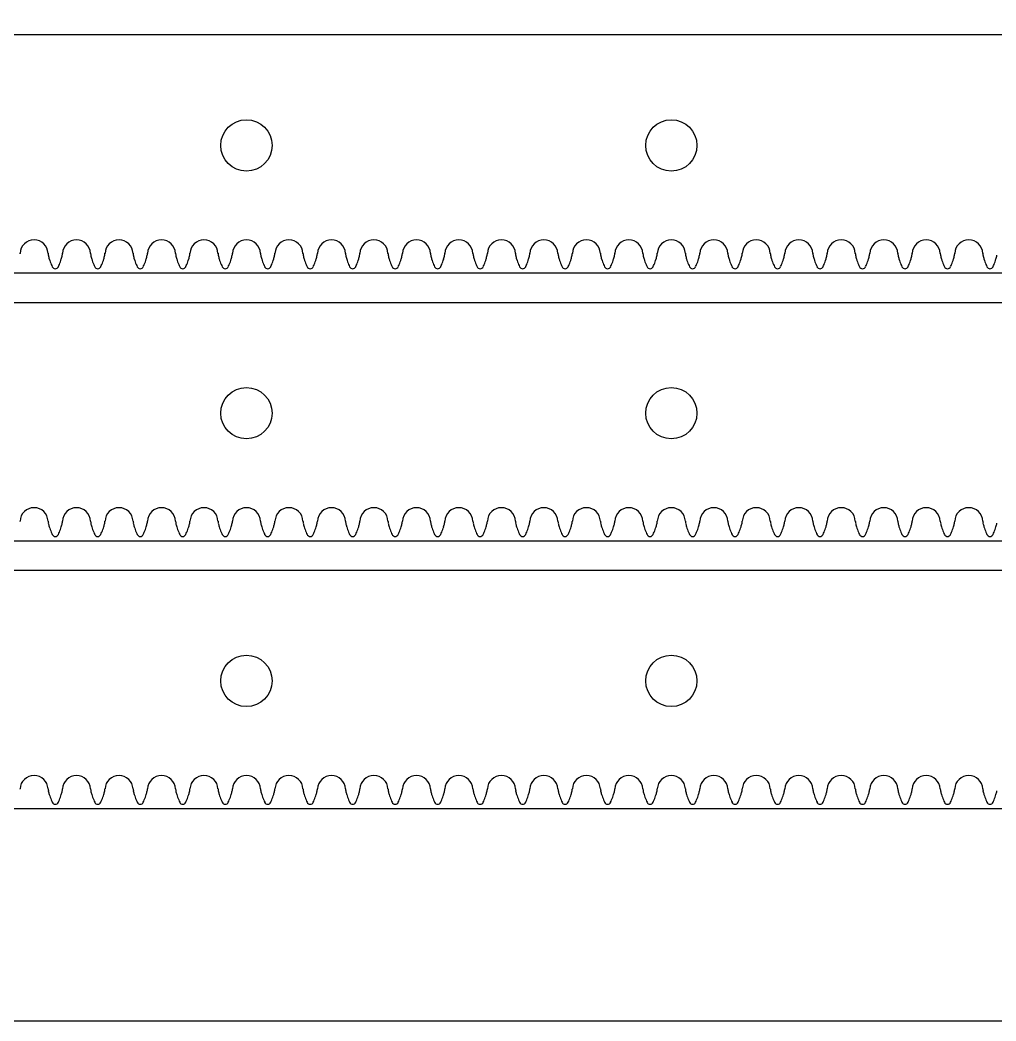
# Model space of a CAD drawing. Extents: x 0 to 800, y 0 to 400.
# Drawn here: x 568.3 to 683.2, y 0 to 117.7 of the extents above; entities that cross this region are included whole.
import ezdxf

# ---------------------------------------------------------------- set-up
doc = ezdxf.new("R2010")
doc.units = 0
doc.header["$MEASUREMENT"] = 0
for name, color, linetype in [('CUTOUT_5MM', 18, 'CONTINUOUS'), ('INSIDE_HOLES_5MM', 18, 'CONTINUOUS'), ('RACK_4MM', 18, 'CONTINUOUS')]:
    doc.layers.add(name, color=color, linetype=linetype)

msp = doc.modelspace()

# ---------------------------------------------------------------- linework, layer by layer
at = {"layer": 'CUTOUT_5MM'}
for p, q in [((744, 116), (46, 116)), ((46, 88), (744, 88)), ((744, 84.5), (46, 84.5)), ((46, 56.5), (744, 56.5)), ((744, 53), (46, 53)), ((46, 25), (744, 25))]:
    msp.add_line(p, q, dxfattribs=at)
at = {"layer": 'INSIDE_HOLES_5MM'}
for centre in [(595, 103), (645, 103), (595, 71.5), (645, 71.5), (595, 40), (645, 40)]:
    msp.add_circle(centre, 3.02, dxfattribs=at)
at = {"layer": 'RACK_4MM'}
for p, q in [((568.35, 90.26), (568.35, 90.31)), ((571.65, 90.31), (571.65, 90.26)), ((573.35, 90.26), (573.35, 90.31)), ((576.65, 90.31), (576.65, 90.26)), ((578.35, 90.26), (578.35, 90.31)), ((581.65, 90.31), (581.65, 90.26)), ((583.35, 90.26), (583.35, 90.31)), ((586.65, 90.31), (586.65, 90.26)), ((588.35, 90.26), (588.35, 90.31)), ((591.65, 90.31), (591.65, 90.26)), ((593.35, 90.26), (593.35, 90.31)), ((596.65, 90.31), (596.65, 90.26)), ((598.35, 90.26), (598.35, 90.31)), ((601.65, 90.31), (601.65, 90.26)), ((603.35, 90.26), (603.35, 90.31)), ((606.65, 90.31), (606.65, 90.26)), ((608.35, 90.26), (608.35, 90.31)), ((611.65, 90.31), (611.65, 90.26)), ((613.35, 90.26), (613.35, 90.31)), ((616.65, 90.31), (616.65, 90.26)), ((618.35, 90.26), (618.35, 90.31)), ((621.65, 90.31), (621.65, 90.26)), ((623.35, 90.26), (623.35, 90.31)), ((626.65, 90.31), (626.65, 90.26)), ((628.35, 90.26), (628.35, 90.31)), ((631.65, 90.31), (631.65, 90.26)), ((633.35, 90.26), (633.35, 90.31)), ((636.65, 90.31), (636.65, 90.26)), ((638.35, 90.26), (638.35, 90.31)), ((641.65, 90.31), (641.65, 90.26)), ((643.35, 90.26), (643.35, 90.31)), ((646.65, 90.31), (646.65, 90.26)), ((648.35, 90.26), (648.35, 90.31)), ((651.65, 90.31), (651.65, 90.26)), ((653.35, 90.26), (653.35, 90.31)), ((656.65, 90.31), (656.65, 90.26)), ((658.35, 90.26), (658.35, 90.31)), ((661.65, 90.31), (661.65, 90.26)), ((663.35, 90.26), (663.35, 90.31)), ((666.65, 90.31), (666.65, 90.26)), ((668.35, 90.26), (668.35, 90.31)), ((671.65, 90.31), (671.65, 90.26)), ((673.35, 90.26), (673.35, 90.31)), ((676.65, 90.31), (676.65, 90.26)), ((678.35, 90.26), (678.35, 90.31)), ((681.65, 90.31), (681.65, 90.26)), ((568.35, 58.76), (568.35, 58.81)), ((571.65, 58.81), (571.65, 58.76)), ((573.35, 58.76), (573.35, 58.81)), ((576.65, 58.81), (576.65, 58.76)), ((578.35, 58.76), (578.35, 58.81)), ((581.65, 58.81), (581.65, 58.76)), ((583.35, 58.76), (583.35, 58.81)), ((586.65, 58.81), (586.65, 58.76)), ((588.35, 58.76), (588.35, 58.81)), ((591.65, 58.81), (591.65, 58.76)), ((593.35, 58.76), (593.35, 58.81)), ((596.65, 58.81), (596.65, 58.76)), ((598.35, 58.76), (598.35, 58.81)), ((601.65, 58.81), (601.65, 58.76)), ((603.35, 58.76), (603.35, 58.81)), ((606.65, 58.81), (606.65, 58.76)), ((608.35, 58.76), (608.35, 58.81)), ((611.65, 58.81), (611.65, 58.76)), ((613.35, 58.76), (613.35, 58.81)), ((616.65, 58.81), (616.65, 58.76)), ((618.35, 58.76), (618.35, 58.81)), ((621.65, 58.81), (621.65, 58.76)), ((623.35, 58.76), (623.35, 58.81)), ((626.65, 58.81), (626.65, 58.76)), ((628.35, 58.76), (628.35, 58.81)), ((631.65, 58.81), (631.65, 58.76)), ((633.35, 58.76), (633.35, 58.81)), ((636.65, 58.81), (636.65, 58.76)), ((638.35, 58.76), (638.35, 58.81)), ((641.65, 58.81), (641.65, 58.76)), ((643.35, 58.76), (643.35, 58.81)), ((646.65, 58.81), (646.65, 58.76)), ((648.35, 58.76), (648.35, 58.81)), ((651.65, 58.81), (651.65, 58.76)), ((653.35, 58.76), (653.35, 58.81)), ((656.65, 58.81), (656.65, 58.76)), ((658.35, 58.76), (658.35, 58.81)), ((661.65, 58.81), (661.65, 58.76)), ((663.35, 58.76), (663.35, 58.81)), ((666.65, 58.81), (666.65, 58.76)), ((668.35, 58.76), (668.35, 58.81)), ((671.65, 58.81), (671.65, 58.76)), ((673.35, 58.76), (673.35, 58.81)), ((676.65, 58.81), (676.65, 58.76)), ((678.35, 58.76), (678.35, 58.81)), ((681.65, 58.81), (681.65, 58.76)), ((568.35, 27.26), (568.35, 27.31)), ((571.65, 27.31), (571.65, 27.26)), ((573.35, 27.26), (573.35, 27.31)), ((576.65, 27.31), (576.65, 27.26)), ((578.35, 27.26), (578.35, 27.31)), ((581.65, 27.31), (581.65, 27.26)), ((583.35, 27.26), (583.35, 27.31)), ((586.65, 27.31), (586.65, 27.26)), ((588.35, 27.26), (588.35, 27.31)), ((591.65, 27.31), (591.65, 27.26)), ((593.35, 27.26), (593.35, 27.31)), ((596.65, 27.31), (596.65, 27.26)), ((598.35, 27.26), (598.35, 27.31)), ((601.65, 27.31), (601.65, 27.26)), ((603.35, 27.26), (603.35, 27.31)), ((606.65, 27.31), (606.65, 27.26)), ((608.35, 27.26), (608.35, 27.31)), ((611.65, 27.31), (611.65, 27.26)), ((613.35, 27.26), (613.35, 27.31)), ((616.65, 27.31), (616.65, 27.26)), ((618.35, 27.26), (618.35, 27.31)), ((621.65, 27.31), (621.65, 27.26)), ((623.35, 27.26), (623.35, 27.31)), ((626.65, 27.31), (626.65, 27.26)), ((628.35, 27.26), (628.35, 27.31)), ((631.65, 27.31), (631.65, 27.26)), ((633.35, 27.26), (633.35, 27.31)), ((636.65, 27.31), (636.65, 27.26)), ((638.35, 27.26), (638.35, 27.31)), ((641.65, 27.31), (641.65, 27.26)), ((643.35, 27.26), (643.35, 27.31)), ((646.65, 27.31), (646.65, 27.26)), ((648.35, 27.26), (648.35, 27.31)), ((651.65, 27.31), (651.65, 27.26)), ((653.35, 27.26), (653.35, 27.31)), ((656.65, 27.31), (656.65, 27.26)), ((658.35, 27.26), (658.35, 27.31)), ((661.65, 27.31), (661.65, 27.26)), ((663.35, 27.26), (663.35, 27.31)), ((666.65, 27.31), (666.65, 27.26)), ((668.35, 27.26), (668.35, 27.31)), ((671.65, 27.31), (671.65, 27.26)), ((673.35, 27.26), (673.35, 27.31)), ((676.65, 27.31), (676.65, 27.26)), ((678.35, 27.26), (678.35, 27.31)), ((681.65, 27.31), (681.65, 27.26))]:
    msp.add_line(p, q, dxfattribs=at)
msp.add_lwpolyline([(0, 0), (800, 0), (800, 400), (0, 400)], close=True, dxfattribs=at)
for points in [[(745, 91.88), (745, 116), (45, 116), (45, 91.88)], [(745, 60.38), (745, 84.5), (45, 84.5), (45, 60.38)], [(745, 28.88), (745, 53), (45, 53), (45, 28.88)]]:
    msp.add_lwpolyline(points, dxfattribs=at)
for centre, radius, start, end in [((570, 90.23), 1.65, 2.4997, 177.5003), ((575, 90.23), 1.65, 2.4997, 177.5003), ((580, 90.23), 1.65, 2.4997, 177.5003), ((585, 90.23), 1.65, 2.4997, 177.5003), ((590, 90.23), 1.65, 2.4997, 177.5003), ((595, 90.23), 1.65, 2.4997, 177.5003), ((600, 90.23), 1.65, 2.4997, 177.5003), ((605, 90.23), 1.65, 2.4997, 177.5003), ((610, 90.23), 1.65, 2.4997, 177.5003), ((615, 90.23), 1.65, 2.4997, 177.5003), ((620, 90.23), 1.65, 2.4997, 177.5003), ((625, 90.23), 1.65, 2.4997, 177.5003), ((630, 90.23), 1.65, 2.4997, 177.5003), ((635, 90.23), 1.65, 2.4997, 177.5003), ((640, 90.23), 1.65, 2.4997, 177.5003), ((645, 90.23), 1.65, 2.4997, 177.5003), ((650, 90.23), 1.65, 2.4997, 177.5003), ((655, 90.23), 1.65, 2.4997, 177.5003), ((660, 90.23), 1.65, 2.4997, 177.5003), ((665, 90.23), 1.65, 2.4997, 177.5003), ((670, 90.23), 1.65, 2.4997, 177.5003), ((675, 90.23), 1.65, 2.4997, 177.5003), ((680, 90.23), 1.65, 2.4997, 177.5003), ((573.88, 90.53), 2.24, 186.8377, 191.5538), ((576.08, 90.96), 4.49, 191.3933, 197.171), ((578.69, 91.77), 7.22, 197.1596, 202.5425), ((566.78, 91.6), 6.72, 337.259, 343.0389), ((567.5, 91.32), 5.95, 343.5387, 347.897), ((571.54, 90.46), 1.82, 347.897, 353.7115), ((578.88, 90.53), 2.24, 186.8377, 191.5538), ((581.08, 90.96), 4.49, 191.3933, 197.171), ((583.69, 91.77), 7.22, 197.1596, 202.5425), ((571.78, 91.6), 6.72, 337.259, 343.0389), ((572.5, 91.32), 5.95, 343.5387, 347.897), ((576.54, 90.46), 1.82, 347.897, 353.7115), ((583.88, 90.53), 2.24, 186.8377, 191.5538), ((586.08, 90.96), 4.49, 191.3933, 197.171), ((588.69, 91.77), 7.22, 197.1596, 202.5425), ((576.78, 91.6), 6.72, 337.259, 343.0389), ((577.5, 91.32), 5.95, 343.5387, 347.897), ((581.54, 90.46), 1.82, 347.897, 353.7115), ((588.88, 90.53), 2.24, 186.8377, 191.5538), ((591.08, 90.96), 4.49, 191.3933, 197.171), ((593.69, 91.77), 7.22, 197.1596, 202.5425), ((581.78, 91.6), 6.72, 337.259, 343.0389), ((582.5, 91.32), 5.95, 343.5387, 347.897), ((586.54, 90.46), 1.82, 347.897, 353.7115), ((593.88, 90.53), 2.24, 186.8377, 191.5538), ((596.08, 90.96), 4.49, 191.3933, 197.171), ((598.69, 91.77), 7.22, 197.1596, 202.5425), ((586.78, 91.6), 6.72, 337.259, 343.0389), ((587.5, 91.32), 5.95, 343.5387, 347.897), ((591.54, 90.46), 1.82, 347.897, 353.7115), ((598.88, 90.53), 2.24, 186.8377, 191.5538), ((601.08, 90.96), 4.49, 191.3933, 197.171), ((603.69, 91.77), 7.22, 197.1596, 202.5425), ((591.78, 91.6), 6.72, 337.259, 343.0389), ((592.5, 91.32), 5.95, 343.5387, 347.897), ((596.54, 90.46), 1.82, 347.897, 353.7115), ((603.88, 90.53), 2.24, 186.8377, 191.5538), ((606.08, 90.96), 4.49, 191.3933, 197.171), ((608.69, 91.77), 7.22, 197.1596, 202.5425), ((596.78, 91.6), 6.72, 337.259, 343.0389), ((597.5, 91.32), 5.95, 343.5387, 347.897), ((601.54, 90.46), 1.82, 347.897, 353.7115), ((608.88, 90.53), 2.24, 186.8377, 191.5538), ((611.08, 90.96), 4.49, 191.3933, 197.171), ((613.69, 91.77), 7.22, 197.1596, 202.5425), ((601.78, 91.6), 6.72, 337.259, 343.0389), ((602.5, 91.32), 5.95, 343.5387, 347.897), ((606.54, 90.46), 1.82, 347.897, 353.7115), ((613.88, 90.53), 2.24, 186.8377, 191.5538), ((616.08, 90.96), 4.49, 191.3933, 197.171), ((618.69, 91.77), 7.22, 197.1596, 202.5425), ((606.78, 91.6), 6.72, 337.259, 343.0389), ((607.5, 91.32), 5.95, 343.5387, 347.897), ((611.54, 90.46), 1.82, 347.897, 353.7115), ((618.88, 90.53), 2.24, 186.8377, 191.5538), ((621.08, 90.96), 4.49, 191.3933, 197.171), ((623.69, 91.77), 7.22, 197.1596, 202.5425), ((611.78, 91.6), 6.72, 337.259, 343.0389), ((612.5, 91.32), 5.95, 343.5387, 347.897), ((616.54, 90.46), 1.82, 347.897, 353.7115), ((623.88, 90.53), 2.24, 186.8377, 191.5538), ((626.08, 90.96), 4.49, 191.3933, 197.171), ((628.69, 91.77), 7.22, 197.1596, 202.5425), ((616.78, 91.6), 6.72, 337.259, 343.0389), ((617.5, 91.32), 5.95, 343.5387, 347.897), ((621.54, 90.46), 1.82, 347.897, 353.7115), ((628.88, 90.53), 2.24, 186.8377, 191.5538), ((631.08, 90.96), 4.49, 191.3933, 197.171), ((633.69, 91.77), 7.22, 197.1596, 202.5425), ((621.78, 91.6), 6.72, 337.259, 343.0389), ((622.5, 91.32), 5.95, 343.5387, 347.897), ((626.54, 90.46), 1.82, 347.897, 353.7115), ((633.88, 90.53), 2.24, 186.8377, 191.5538), ((636.08, 90.96), 4.49, 191.3933, 197.171), ((638.69, 91.77), 7.22, 197.1596, 202.5425), ((626.78, 91.6), 6.72, 337.259, 343.0389), ((627.5, 91.32), 5.95, 343.5387, 347.897), ((631.54, 90.46), 1.82, 347.897, 353.7115), ((638.88, 90.53), 2.24, 186.8377, 191.5538), ((641.08, 90.96), 4.49, 191.3933, 197.171), ((643.69, 91.77), 7.22, 197.1596, 202.5425), ((631.78, 91.6), 6.72, 337.259, 343.0389), ((632.5, 91.32), 5.95, 343.5387, 347.897), ((636.54, 90.46), 1.82, 347.897, 353.7115), ((643.88, 90.53), 2.24, 186.8377, 191.5538), ((646.08, 90.96), 4.49, 191.3933, 197.171), ((648.69, 91.77), 7.22, 197.1596, 202.5425), ((636.78, 91.6), 6.72, 337.259, 343.0389), ((637.5, 91.32), 5.95, 343.5387, 347.897), ((641.54, 90.46), 1.82, 347.897, 353.7115), ((648.88, 90.53), 2.24, 186.8377, 191.5538), ((651.08, 90.96), 4.49, 191.3933, 197.171), ((653.69, 91.77), 7.22, 197.1596, 202.5425), ((641.78, 91.6), 6.72, 337.259, 343.0389), ((642.5, 91.32), 5.95, 343.5387, 347.897), ((646.54, 90.46), 1.82, 347.897, 353.7115), ((653.88, 90.53), 2.24, 186.8377, 191.5538), ((656.08, 90.96), 4.49, 191.3933, 197.171), ((658.69, 91.77), 7.22, 197.1596, 202.5425), ((646.78, 91.6), 6.72, 337.259, 343.0389), ((647.5, 91.32), 5.95, 343.5387, 347.897), ((651.54, 90.46), 1.82, 347.897, 353.7115), ((658.88, 90.53), 2.24, 186.8377, 191.5538), ((661.08, 90.96), 4.49, 191.3933, 197.171), ((663.69, 91.77), 7.22, 197.1596, 202.5425), ((651.78, 91.6), 6.72, 337.259, 343.0389), ((652.5, 91.32), 5.95, 343.5387, 347.897), ((656.54, 90.46), 1.82, 347.897, 353.7115), ((663.88, 90.53), 2.24, 186.8377, 191.5538), ((666.08, 90.96), 4.49, 191.3933, 197.171), ((668.69, 91.77), 7.22, 197.1596, 202.5425), ((656.78, 91.6), 6.72, 337.259, 343.0389), ((657.5, 91.32), 5.95, 343.5387, 347.897), ((661.54, 90.46), 1.82, 347.897, 353.7115), ((668.88, 90.53), 2.24, 186.8377, 191.5538), ((671.08, 90.96), 4.49, 191.3933, 197.171), ((673.69, 91.77), 7.22, 197.1596, 202.5425), ((661.78, 91.6), 6.72, 337.259, 343.0389), ((662.5, 91.32), 5.95, 343.5387, 347.897), ((666.54, 90.46), 1.82, 347.897, 353.7115), ((673.88, 90.53), 2.24, 186.8377, 191.5538), ((676.08, 90.96), 4.49, 191.3933, 197.171), ((678.69, 91.77), 7.22, 197.1596, 202.5425), ((666.78, 91.6), 6.72, 337.259, 343.0389), ((667.5, 91.32), 5.95, 343.5387, 347.897), ((671.54, 90.46), 1.82, 347.897, 353.7115), ((678.88, 90.53), 2.24, 186.8377, 191.5538), ((681.08, 90.96), 4.49, 191.3933, 197.171), ((683.69, 91.77), 7.22, 197.1596, 202.5425), ((671.78, 91.6), 6.72, 337.259, 343.0389), ((672.5, 91.32), 5.95, 343.5387, 347.897), ((676.54, 90.46), 1.82, 347.897, 353.7115), ((683.88, 90.53), 2.24, 186.8377, 191.5538), ((686.08, 90.96), 4.49, 191.3933, 197.171), ((688.69, 91.77), 7.22, 197.1596, 202.5425), ((676.78, 91.6), 6.72, 337.259, 343.0389), ((677.5, 91.32), 5.95, 343.5387, 347.897), ((580.08, 92.34), 8.72, 202.5425, 204.4697), ((572.5, 88.89), 0.396, 204.3206, 335.6794), ((562.85, 93.25), 10.98, 335.7289, 337.259), ((585.08, 92.34), 8.72, 202.5425, 204.4697), ((577.5, 88.89), 0.396, 204.3206, 335.6794), ((567.85, 93.25), 10.98, 335.7289, 337.259), ((590.08, 92.34), 8.72, 202.5425, 204.4697), ((582.5, 88.89), 0.396, 204.3206, 335.6794), ((572.85, 93.25), 10.98, 335.7289, 337.259), ((595.08, 92.34), 8.72, 202.5425, 204.4697), ((587.5, 88.89), 0.396, 204.3206, 335.6794), ((577.85, 93.25), 10.98, 335.7289, 337.259), ((600.08, 92.34), 8.72, 202.5425, 204.4697), ((592.5, 88.89), 0.396, 204.3206, 335.6794), ((582.85, 93.25), 10.98, 335.7289, 337.259), ((605.08, 92.34), 8.72, 202.5425, 204.4697), ((597.5, 88.89), 0.396, 204.3206, 335.6794), ((587.85, 93.25), 10.98, 335.7289, 337.259), ((610.08, 92.34), 8.72, 202.5425, 204.4697), ((602.5, 88.89), 0.396, 204.3206, 335.6794), ((592.85, 93.25), 10.98, 335.7289, 337.259), ((615.08, 92.34), 8.72, 202.5425, 204.4697), ((607.5, 88.89), 0.396, 204.3206, 335.6794), ((597.85, 93.25), 10.98, 335.7289, 337.259), ((620.08, 92.34), 8.72, 202.5425, 204.4697), ((612.5, 88.89), 0.396, 204.3206, 335.6794), ((602.85, 93.25), 10.98, 335.7289, 337.259), ((625.08, 92.34), 8.72, 202.5425, 204.4697), ((617.5, 88.89), 0.396, 204.3206, 335.6794), ((607.85, 93.25), 10.98, 335.7289, 337.259), ((630.08, 92.34), 8.72, 202.5425, 204.4697), ((622.5, 88.89), 0.396, 204.3206, 335.6794), ((612.85, 93.25), 10.98, 335.7289, 337.259), ((635.08, 92.34), 8.72, 202.5425, 204.4697), ((627.5, 88.89), 0.396, 204.3206, 335.6794), ((617.85, 93.25), 10.98, 335.7289, 337.259), ((640.08, 92.34), 8.72, 202.5425, 204.4697), ((632.5, 88.89), 0.396, 204.3206, 335.6794), ((622.85, 93.25), 10.98, 335.7289, 337.259), ((645.08, 92.34), 8.72, 202.5425, 204.4697), ((637.5, 88.89), 0.396, 204.3206, 335.6794), ((627.85, 93.25), 10.98, 335.7289, 337.259), ((650.08, 92.34), 8.72, 202.5425, 204.4697), ((642.5, 88.89), 0.396, 204.3206, 335.6794), ((632.85, 93.25), 10.98, 335.7289, 337.259), ((655.08, 92.34), 8.72, 202.5425, 204.4697), ((647.5, 88.89), 0.396, 204.3206, 335.6794), ((637.85, 93.25), 10.98, 335.7289, 337.259), ((660.08, 92.34), 8.72, 202.5425, 204.4697), ((652.5, 88.89), 0.396, 204.3206, 335.6794), ((642.85, 93.25), 10.98, 335.7289, 337.259), ((665.08, 92.34), 8.72, 202.5425, 204.4697), ((657.5, 88.89), 0.396, 204.3206, 335.6794), ((647.85, 93.25), 10.98, 335.7289, 337.259), ((670.08, 92.34), 8.72, 202.5425, 204.4697), ((662.5, 88.89), 0.396, 204.3206, 335.6794), ((652.85, 93.25), 10.98, 335.7289, 337.259), ((675.08, 92.34), 8.72, 202.5425, 204.4697), ((667.5, 88.89), 0.396, 204.3206, 335.6794), ((657.85, 93.25), 10.98, 335.7289, 337.259), ((680.08, 92.34), 8.72, 202.5425, 204.4697), ((672.5, 88.89), 0.396, 204.3206, 335.6794), ((662.85, 93.25), 10.98, 335.7289, 337.259), ((685.08, 92.34), 8.72, 202.5425, 204.4697), ((677.5, 88.89), 0.396, 204.3206, 335.6794), ((667.85, 93.25), 10.98, 335.7289, 337.259), ((690.08, 92.34), 8.72, 202.5425, 204.4697), ((682.5, 88.89), 0.396, 204.3206, 335.6794), ((672.85, 93.25), 10.98, 335.7289, 337.259), ((570, 58.73), 1.65, 2.4997, 177.5003), ((575, 58.73), 1.65, 2.4997, 177.5003), ((580, 58.73), 1.65, 2.4997, 177.5003), ((585, 58.73), 1.65, 2.4997, 177.5003), ((590, 58.73), 1.65, 2.4997, 177.5003), ((595, 58.73), 1.65, 2.4997, 177.5003), ((600, 58.73), 1.65, 2.4997, 177.5003), ((605, 58.73), 1.65, 2.4997, 177.5003), ((610, 58.73), 1.65, 2.4997, 177.5003), ((615, 58.73), 1.65, 2.4997, 177.5003), ((620, 58.73), 1.65, 2.4997, 177.5003), ((625, 58.73), 1.65, 2.4997, 177.5003), ((630, 58.73), 1.65, 2.4997, 177.5003), ((635, 58.73), 1.65, 2.4997, 177.5003), ((640, 58.73), 1.65, 2.4997, 177.5003), ((645, 58.73), 1.65, 2.4997, 177.5003), ((650, 58.73), 1.65, 2.4997, 177.5003), ((655, 58.73), 1.65, 2.4997, 177.5003), ((660, 58.73), 1.65, 2.4997, 177.5003), ((665, 58.73), 1.65, 2.4997, 177.5003), ((670, 58.73), 1.65, 2.4997, 177.5003), ((675, 58.73), 1.65, 2.4997, 177.5003), ((680, 58.73), 1.65, 2.4997, 177.5003), ((573.88, 59.03), 2.24, 186.8377, 191.5538), ((576.08, 59.46), 4.49, 191.3933, 197.171), ((578.69, 60.27), 7.22, 197.1596, 202.5425), ((566.78, 60.1), 6.72, 337.259, 343.0389), ((567.5, 59.82), 5.95, 343.5387, 347.897), ((571.54, 58.96), 1.82, 347.897, 353.7115), ((578.88, 59.03), 2.24, 186.8377, 191.5538), ((581.08, 59.46), 4.49, 191.3933, 197.171), ((583.69, 60.27), 7.22, 197.1596, 202.5425), ((571.78, 60.1), 6.72, 337.259, 343.0389), ((572.5, 59.82), 5.95, 343.5387, 347.897), ((576.54, 58.96), 1.82, 347.897, 353.7115), ((583.88, 59.03), 2.24, 186.8377, 191.5538), ((586.08, 59.46), 4.49, 191.3933, 197.171), ((588.69, 60.27), 7.22, 197.1596, 202.5425), ((576.78, 60.1), 6.72, 337.259, 343.0389), ((577.5, 59.82), 5.95, 343.5387, 347.897), ((581.54, 58.96), 1.82, 347.897, 353.7115), ((588.88, 59.03), 2.24, 186.8377, 191.5538), ((591.08, 59.46), 4.49, 191.3933, 197.171), ((593.69, 60.27), 7.22, 197.1596, 202.5425), ((581.78, 60.1), 6.72, 337.259, 343.0389), ((582.5, 59.82), 5.95, 343.5387, 347.897), ((586.54, 58.96), 1.82, 347.897, 353.7115), ((593.88, 59.03), 2.24, 186.8377, 191.5538), ((596.08, 59.46), 4.49, 191.3933, 197.171), ((598.69, 60.27), 7.22, 197.1596, 202.5425), ((586.78, 60.1), 6.72, 337.259, 343.0389), ((587.5, 59.82), 5.95, 343.5387, 347.897), ((591.54, 58.96), 1.82, 347.897, 353.7115), ((598.88, 59.03), 2.24, 186.8377, 191.5538), ((601.08, 59.46), 4.49, 191.3933, 197.171), ((603.69, 60.27), 7.22, 197.1596, 202.5425), ((591.78, 60.1), 6.72, 337.259, 343.0389), ((592.5, 59.82), 5.95, 343.5387, 347.897), ((596.54, 58.96), 1.82, 347.897, 353.7115), ((603.88, 59.03), 2.24, 186.8377, 191.5538), ((606.08, 59.46), 4.49, 191.3933, 197.171), ((608.69, 60.27), 7.22, 197.1596, 202.5425), ((596.78, 60.1), 6.72, 337.259, 343.0389), ((597.5, 59.82), 5.95, 343.5387, 347.897), ((601.54, 58.96), 1.82, 347.897, 353.7115), ((608.88, 59.03), 2.24, 186.8377, 191.5538), ((611.08, 59.46), 4.49, 191.3933, 197.171), ((613.69, 60.27), 7.22, 197.1596, 202.5425), ((601.78, 60.1), 6.72, 337.259, 343.0389), ((602.5, 59.82), 5.95, 343.5387, 347.897), ((606.54, 58.96), 1.82, 347.897, 353.7115), ((613.88, 59.03), 2.24, 186.8377, 191.5538), ((616.08, 59.46), 4.49, 191.3933, 197.171), ((618.69, 60.27), 7.22, 197.1596, 202.5425), ((606.78, 60.1), 6.72, 337.259, 343.0389), ((607.5, 59.82), 5.95, 343.5387, 347.897), ((611.54, 58.96), 1.82, 347.897, 353.7115), ((618.88, 59.03), 2.24, 186.8377, 191.5538), ((621.08, 59.46), 4.49, 191.3933, 197.171), ((623.69, 60.27), 7.22, 197.1596, 202.5425), ((611.78, 60.1), 6.72, 337.259, 343.0389), ((612.5, 59.82), 5.95, 343.5387, 347.897), ((616.54, 58.96), 1.82, 347.897, 353.7115), ((623.88, 59.03), 2.24, 186.8377, 191.5538), ((626.08, 59.46), 4.49, 191.3933, 197.171), ((628.69, 60.27), 7.22, 197.1596, 202.5425), ((616.78, 60.1), 6.72, 337.259, 343.0389), ((617.5, 59.82), 5.95, 343.5387, 347.897), ((621.54, 58.96), 1.82, 347.897, 353.7115), ((628.88, 59.03), 2.24, 186.8377, 191.5538), ((631.08, 59.46), 4.49, 191.3933, 197.171), ((633.69, 60.27), 7.22, 197.1596, 202.5425), ((621.78, 60.1), 6.72, 337.259, 343.0389), ((622.5, 59.82), 5.95, 343.5387, 347.897), ((626.54, 58.96), 1.82, 347.897, 353.7115), ((633.88, 59.03), 2.24, 186.8377, 191.5538), ((636.08, 59.46), 4.49, 191.3933, 197.171), ((638.69, 60.27), 7.22, 197.1596, 202.5425), ((626.78, 60.1), 6.72, 337.259, 343.0389), ((627.5, 59.82), 5.95, 343.5387, 347.897), ((631.54, 58.96), 1.82, 347.897, 353.7115), ((638.88, 59.03), 2.24, 186.8377, 191.5538), ((641.08, 59.46), 4.49, 191.3933, 197.171), ((643.69, 60.27), 7.22, 197.1596, 202.5425), ((631.78, 60.1), 6.72, 337.259, 343.0389), ((632.5, 59.82), 5.95, 343.5387, 347.897), ((636.54, 58.96), 1.82, 347.897, 353.7115), ((643.88, 59.03), 2.24, 186.8377, 191.5538), ((646.08, 59.46), 4.49, 191.3933, 197.171), ((648.69, 60.27), 7.22, 197.1596, 202.5425), ((636.78, 60.1), 6.72, 337.259, 343.0389), ((637.5, 59.82), 5.95, 343.5387, 347.897), ((641.54, 58.96), 1.82, 347.897, 353.7115), ((648.88, 59.03), 2.24, 186.8377, 191.5538), ((651.08, 59.46), 4.49, 191.3933, 197.171), ((653.69, 60.27), 7.22, 197.1596, 202.5425), ((641.78, 60.1), 6.72, 337.259, 343.0389), ((642.5, 59.82), 5.95, 343.5387, 347.897), ((646.54, 58.96), 1.82, 347.897, 353.7115), ((653.88, 59.03), 2.24, 186.8377, 191.5538), ((656.08, 59.46), 4.49, 191.3933, 197.171), ((658.69, 60.27), 7.22, 197.1596, 202.5425), ((646.78, 60.1), 6.72, 337.259, 343.0389), ((647.5, 59.82), 5.95, 343.5387, 347.897), ((651.54, 58.96), 1.82, 347.897, 353.7115), ((658.88, 59.03), 2.24, 186.8377, 191.5538), ((661.08, 59.46), 4.49, 191.3933, 197.171), ((663.69, 60.27), 7.22, 197.1596, 202.5425), ((651.78, 60.1), 6.72, 337.259, 343.0389), ((652.5, 59.82), 5.95, 343.5387, 347.897), ((656.54, 58.96), 1.82, 347.897, 353.7115), ((663.88, 59.03), 2.24, 186.8377, 191.5538), ((666.08, 59.46), 4.49, 191.3933, 197.171), ((668.69, 60.27), 7.22, 197.1596, 202.5425), ((656.78, 60.1), 6.72, 337.259, 343.0389), ((657.5, 59.82), 5.95, 343.5387, 347.897), ((661.54, 58.96), 1.82, 347.897, 353.7115), ((668.88, 59.03), 2.24, 186.8377, 191.5538), ((671.08, 59.46), 4.49, 191.3933, 197.171), ((673.69, 60.27), 7.22, 197.1596, 202.5425), ((661.78, 60.1), 6.72, 337.259, 343.0389), ((662.5, 59.82), 5.95, 343.5387, 347.897), ((666.54, 58.96), 1.82, 347.897, 353.7115), ((673.88, 59.03), 2.24, 186.8377, 191.5538), ((676.08, 59.46), 4.49, 191.3933, 197.171), ((678.69, 60.27), 7.22, 197.1596, 202.5425), ((666.78, 60.1), 6.72, 337.259, 343.0389), ((667.5, 59.82), 5.95, 343.5387, 347.897), ((671.54, 58.96), 1.82, 347.897, 353.7115), ((678.88, 59.03), 2.24, 186.8377, 191.5538), ((681.08, 59.46), 4.49, 191.3933, 197.171), ((683.69, 60.27), 7.22, 197.1596, 202.5425), ((671.78, 60.1), 6.72, 337.259, 343.0389), ((672.5, 59.82), 5.95, 343.5387, 347.897), ((676.54, 58.96), 1.82, 347.897, 353.7115), ((683.88, 59.03), 2.24, 186.8377, 191.5538), ((686.08, 59.46), 4.49, 191.3933, 197.171), ((688.69, 60.27), 7.22, 197.1596, 202.5425), ((676.78, 60.1), 6.72, 337.259, 343.0389), ((677.5, 59.82), 5.95, 343.5387, 347.897), ((580.08, 60.84), 8.72, 202.5425, 204.4697), ((572.5, 57.39), 0.396, 204.3206, 335.6794), ((562.85, 61.75), 10.98, 335.7289, 337.259), ((585.08, 60.84), 8.72, 202.5425, 204.4697), ((577.5, 57.39), 0.396, 204.3206, 335.6794), ((567.85, 61.75), 10.98, 335.7289, 337.259), ((590.08, 60.84), 8.72, 202.5425, 204.4697), ((582.5, 57.39), 0.396, 204.3206, 335.6794), ((572.85, 61.75), 10.98, 335.7289, 337.259), ((595.08, 60.84), 8.72, 202.5425, 204.4697), ((587.5, 57.39), 0.396, 204.3206, 335.6794), ((577.85, 61.75), 10.98, 335.7289, 337.259), ((600.08, 60.84), 8.72, 202.5425, 204.4697), ((592.5, 57.39), 0.396, 204.3206, 335.6794), ((582.85, 61.75), 10.98, 335.7289, 337.259), ((605.08, 60.84), 8.72, 202.5425, 204.4697), ((597.5, 57.39), 0.396, 204.3206, 335.6794), ((587.85, 61.75), 10.98, 335.7289, 337.259), ((610.08, 60.84), 8.72, 202.5425, 204.4697), ((602.5, 57.39), 0.396, 204.3206, 335.6794), ((592.85, 61.75), 10.98, 335.7289, 337.259), ((615.08, 60.84), 8.72, 202.5425, 204.4697), ((607.5, 57.39), 0.396, 204.3206, 335.6794), ((597.85, 61.75), 10.98, 335.7289, 337.259), ((620.08, 60.84), 8.72, 202.5425, 204.4697), ((612.5, 57.39), 0.396, 204.3206, 335.6794), ((602.85, 61.75), 10.98, 335.7289, 337.259), ((625.08, 60.84), 8.72, 202.5425, 204.4697), ((617.5, 57.39), 0.396, 204.3206, 335.6794), ((607.85, 61.75), 10.98, 335.7289, 337.259), ((630.08, 60.84), 8.72, 202.5425, 204.4697), ((622.5, 57.39), 0.396, 204.3206, 335.6794), ((612.85, 61.75), 10.98, 335.7289, 337.259), ((635.08, 60.84), 8.72, 202.5425, 204.4697), ((627.5, 57.39), 0.396, 204.3206, 335.6794), ((617.85, 61.75), 10.98, 335.7289, 337.259), ((640.08, 60.84), 8.72, 202.5425, 204.4697), ((632.5, 57.39), 0.396, 204.3206, 335.6794), ((622.85, 61.75), 10.98, 335.7289, 337.259), ((645.08, 60.84), 8.72, 202.5425, 204.4697), ((637.5, 57.39), 0.396, 204.3206, 335.6794), ((627.85, 61.75), 10.98, 335.7289, 337.259), ((650.08, 60.84), 8.72, 202.5425, 204.4697), ((642.5, 57.39), 0.396, 204.3206, 335.6794), ((632.85, 61.75), 10.98, 335.7289, 337.259), ((655.08, 60.84), 8.72, 202.5425, 204.4697), ((647.5, 57.39), 0.396, 204.3206, 335.6794), ((637.85, 61.75), 10.98, 335.7289, 337.259), ((660.08, 60.84), 8.72, 202.5425, 204.4697), ((652.5, 57.39), 0.396, 204.3206, 335.6794), ((642.85, 61.75), 10.98, 335.7289, 337.259), ((665.08, 60.84), 8.72, 202.5425, 204.4697), ((657.5, 57.39), 0.396, 204.3206, 335.6794), ((647.85, 61.75), 10.98, 335.7289, 337.259), ((670.08, 60.84), 8.72, 202.5425, 204.4697), ((662.5, 57.39), 0.396, 204.3206, 335.6794), ((652.85, 61.75), 10.98, 335.7289, 337.259), ((675.08, 60.84), 8.72, 202.5425, 204.4697), ((667.5, 57.39), 0.396, 204.3206, 335.6794), ((657.85, 61.75), 10.98, 335.7289, 337.259), ((680.08, 60.84), 8.72, 202.5425, 204.4697), ((672.5, 57.39), 0.396, 204.3206, 335.6794), ((662.85, 61.75), 10.98, 335.7289, 337.259), ((685.08, 60.84), 8.72, 202.5425, 204.4697), ((677.5, 57.39), 0.396, 204.3206, 335.6794), ((667.85, 61.75), 10.98, 335.7289, 337.259), ((690.08, 60.84), 8.72, 202.5425, 204.4697), ((682.5, 57.39), 0.396, 204.3206, 335.6794), ((672.85, 61.75), 10.98, 335.7289, 337.259), ((570, 27.23), 1.65, 2.4997, 177.5003), ((575, 27.23), 1.65, 2.4997, 177.5003), ((580, 27.23), 1.65, 2.4997, 177.5003), ((585, 27.23), 1.65, 2.4997, 177.5003), ((590, 27.23), 1.65, 2.4997, 177.5003), ((595, 27.23), 1.65, 2.4997, 177.5003), ((600, 27.23), 1.65, 2.4997, 177.5003), ((605, 27.23), 1.65, 2.4997, 177.5003), ((610, 27.23), 1.65, 2.4997, 177.5003), ((615, 27.23), 1.65, 2.4997, 177.5003), ((620, 27.23), 1.65, 2.4997, 177.5003), ((625, 27.23), 1.65, 2.4997, 177.5003), ((630, 27.23), 1.65, 2.4997, 177.5003), ((635, 27.23), 1.65, 2.4997, 177.5003), ((640, 27.23), 1.65, 2.4997, 177.5003), ((645, 27.23), 1.65, 2.4997, 177.5003), ((650, 27.23), 1.65, 2.4997, 177.5003), ((655, 27.23), 1.65, 2.4997, 177.5003), ((660, 27.23), 1.65, 2.4997, 177.5003), ((665, 27.23), 1.65, 2.4997, 177.5003), ((670, 27.23), 1.65, 2.4997, 177.5003), ((675, 27.23), 1.65, 2.4997, 177.5003), ((680, 27.23), 1.65, 2.4997, 177.5003), ((573.88, 27.53), 2.24, 186.8377, 191.5538), ((571.54, 27.46), 1.82, 347.897, 353.7115), ((578.88, 27.53), 2.24, 186.8377, 191.5538), ((576.54, 27.46), 1.82, 347.897, 353.7115), ((583.88, 27.53), 2.24, 186.8377, 191.5538), ((581.54, 27.46), 1.82, 347.897, 353.7115), ((588.88, 27.53), 2.24, 186.8377, 191.5538), ((586.54, 27.46), 1.82, 347.897, 353.7115), ((593.88, 27.53), 2.24, 186.8377, 191.5538), ((591.54, 27.46), 1.82, 347.897, 353.7115), ((598.88, 27.53), 2.24, 186.8377, 191.5538), ((596.54, 27.46), 1.82, 347.897, 353.7115), ((603.88, 27.53), 2.24, 186.8377, 191.5538), ((601.54, 27.46), 1.82, 347.897, 353.7115), ((608.88, 27.53), 2.24, 186.8377, 191.5538), ((606.54, 27.46), 1.82, 347.897, 353.7115), ((613.88, 27.53), 2.24, 186.8377, 191.5538), ((611.54, 27.46), 1.82, 347.897, 353.7115), ((618.88, 27.53), 2.24, 186.8377, 191.5538), ((616.54, 27.46), 1.82, 347.897, 353.7115), ((623.88, 27.53), 2.24, 186.8377, 191.5538), ((621.54, 27.46), 1.82, 347.897, 353.7115), ((628.88, 27.53), 2.24, 186.8377, 191.5538), ((626.54, 27.46), 1.82, 347.897, 353.7115), ((633.88, 27.53), 2.24, 186.8377, 191.5538), ((631.54, 27.46), 1.82, 347.897, 353.7115), ((638.88, 27.53), 2.24, 186.8377, 191.5538), ((636.54, 27.46), 1.82, 347.897, 353.7115), ((643.88, 27.53), 2.24, 186.8377, 191.5538), ((641.54, 27.46), 1.82, 347.897, 353.7115), ((648.88, 27.53), 2.24, 186.8377, 191.5538), ((646.54, 27.46), 1.82, 347.897, 353.7115), ((653.88, 27.53), 2.24, 186.8377, 191.5538), ((651.54, 27.46), 1.82, 347.897, 353.7115), ((658.88, 27.53), 2.24, 186.8377, 191.5538), ((656.54, 27.46), 1.82, 347.897, 353.7115), ((663.88, 27.53), 2.24, 186.8377, 191.5538), ((661.54, 27.46), 1.82, 347.897, 353.7115), ((668.88, 27.53), 2.24, 186.8377, 191.5538), ((666.54, 27.46), 1.82, 347.897, 353.7115), ((673.88, 27.53), 2.24, 186.8377, 191.5538), ((671.54, 27.46), 1.82, 347.897, 353.7115), ((678.88, 27.53), 2.24, 186.8377, 191.5538), ((676.54, 27.46), 1.82, 347.897, 353.7115), ((683.88, 27.53), 2.24, 186.8377, 191.5538), ((576.08, 27.96), 4.49, 191.3933, 197.171), ((578.69, 28.77), 7.22, 197.1596, 202.5425), ((580.08, 29.34), 8.72, 202.5425, 204.4697), ((562.85, 30.25), 10.98, 335.7289, 337.259), ((566.78, 28.6), 6.72, 337.259, 343.0389), ((567.5, 28.32), 5.95, 343.5387, 347.897), ((581.08, 27.96), 4.49, 191.3933, 197.171), ((583.69, 28.77), 7.22, 197.1596, 202.5425), ((585.08, 29.34), 8.72, 202.5425, 204.4697), ((567.85, 30.25), 10.98, 335.7289, 337.259), ((571.78, 28.6), 6.72, 337.259, 343.0389), ((572.5, 28.32), 5.95, 343.5387, 347.897), ((586.08, 27.96), 4.49, 191.3933, 197.171), ((588.69, 28.77), 7.22, 197.1596, 202.5425), ((590.08, 29.34), 8.72, 202.5425, 204.4697), ((572.85, 30.25), 10.98, 335.7289, 337.259), ((576.78, 28.6), 6.72, 337.259, 343.0389), ((577.5, 28.32), 5.95, 343.5387, 347.897), ((591.08, 27.96), 4.49, 191.3933, 197.171), ((593.69, 28.77), 7.22, 197.1596, 202.5425), ((595.08, 29.34), 8.72, 202.5425, 204.4697), ((577.85, 30.25), 10.98, 335.7289, 337.259), ((581.78, 28.6), 6.72, 337.259, 343.0389), ((582.5, 28.32), 5.95, 343.5387, 347.897), ((596.08, 27.96), 4.49, 191.3933, 197.171), ((598.69, 28.77), 7.22, 197.1596, 202.5425), ((600.08, 29.34), 8.72, 202.5425, 204.4697), ((582.85, 30.25), 10.98, 335.7289, 337.259), ((586.78, 28.6), 6.72, 337.259, 343.0389), ((587.5, 28.32), 5.95, 343.5387, 347.897), ((601.08, 27.96), 4.49, 191.3933, 197.171), ((603.69, 28.77), 7.22, 197.1596, 202.5425), ((605.08, 29.34), 8.72, 202.5425, 204.4697), ((587.85, 30.25), 10.98, 335.7289, 337.259), ((591.78, 28.6), 6.72, 337.259, 343.0389), ((592.5, 28.32), 5.95, 343.5387, 347.897), ((606.08, 27.96), 4.49, 191.3933, 197.171), ((608.69, 28.77), 7.22, 197.1596, 202.5425), ((610.08, 29.34), 8.72, 202.5425, 204.4697), ((592.85, 30.25), 10.98, 335.7289, 337.259), ((596.78, 28.6), 6.72, 337.259, 343.0389), ((597.5, 28.32), 5.95, 343.5387, 347.897), ((611.08, 27.96), 4.49, 191.3933, 197.171), ((613.69, 28.77), 7.22, 197.1596, 202.5425), ((615.08, 29.34), 8.72, 202.5425, 204.4697), ((597.85, 30.25), 10.98, 335.7289, 337.259), ((601.78, 28.6), 6.72, 337.259, 343.0389), ((602.5, 28.32), 5.95, 343.5387, 347.897), ((616.08, 27.96), 4.49, 191.3933, 197.171), ((618.69, 28.77), 7.22, 197.1596, 202.5425), ((620.08, 29.34), 8.72, 202.5425, 204.4697), ((602.85, 30.25), 10.98, 335.7289, 337.259), ((606.78, 28.6), 6.72, 337.259, 343.0389), ((607.5, 28.32), 5.95, 343.5387, 347.897), ((621.08, 27.96), 4.49, 191.3933, 197.171), ((623.69, 28.77), 7.22, 197.1596, 202.5425), ((625.08, 29.34), 8.72, 202.5425, 204.4697), ((607.85, 30.25), 10.98, 335.7289, 337.259), ((611.78, 28.6), 6.72, 337.259, 343.0389), ((612.5, 28.32), 5.95, 343.5387, 347.897), ((626.08, 27.96), 4.49, 191.3933, 197.171), ((628.69, 28.77), 7.22, 197.1596, 202.5425), ((630.08, 29.34), 8.72, 202.5425, 204.4697), ((612.85, 30.25), 10.98, 335.7289, 337.259), ((616.78, 28.6), 6.72, 337.259, 343.0389), ((617.5, 28.32), 5.95, 343.5387, 347.897), ((631.08, 27.96), 4.49, 191.3933, 197.171), ((633.69, 28.77), 7.22, 197.1596, 202.5425), ((635.08, 29.34), 8.72, 202.5425, 204.4697), ((617.85, 30.25), 10.98, 335.7289, 337.259), ((621.78, 28.6), 6.72, 337.259, 343.0389), ((622.5, 28.32), 5.95, 343.5387, 347.897), ((636.08, 27.96), 4.49, 191.3933, 197.171), ((638.69, 28.77), 7.22, 197.1596, 202.5425), ((640.08, 29.34), 8.72, 202.5425, 204.4697), ((622.85, 30.25), 10.98, 335.7289, 337.259), ((626.78, 28.6), 6.72, 337.259, 343.0389), ((627.5, 28.32), 5.95, 343.5387, 347.897), ((641.08, 27.96), 4.49, 191.3933, 197.171), ((643.69, 28.77), 7.22, 197.1596, 202.5425), ((645.08, 29.34), 8.72, 202.5425, 204.4697), ((627.85, 30.25), 10.98, 335.7289, 337.259), ((631.78, 28.6), 6.72, 337.259, 343.0389), ((632.5, 28.32), 5.95, 343.5387, 347.897), ((646.08, 27.96), 4.49, 191.3933, 197.171), ((648.69, 28.77), 7.22, 197.1596, 202.5425), ((650.08, 29.34), 8.72, 202.5425, 204.4697), ((632.85, 30.25), 10.98, 335.7289, 337.259), ((636.78, 28.6), 6.72, 337.259, 343.0389), ((637.5, 28.32), 5.95, 343.5387, 347.897), ((651.08, 27.96), 4.49, 191.3933, 197.171), ((653.69, 28.77), 7.22, 197.1596, 202.5425), ((655.08, 29.34), 8.72, 202.5425, 204.4697), ((637.85, 30.25), 10.98, 335.7289, 337.259), ((641.78, 28.6), 6.72, 337.259, 343.0389), ((642.5, 28.32), 5.95, 343.5387, 347.897), ((656.08, 27.96), 4.49, 191.3933, 197.171), ((658.69, 28.77), 7.22, 197.1596, 202.5425), ((660.08, 29.34), 8.72, 202.5425, 204.4697), ((642.85, 30.25), 10.98, 335.7289, 337.259), ((646.78, 28.6), 6.72, 337.259, 343.0389), ((647.5, 28.32), 5.95, 343.5387, 347.897), ((661.08, 27.96), 4.49, 191.3933, 197.171), ((663.69, 28.77), 7.22, 197.1596, 202.5425), ((665.08, 29.34), 8.72, 202.5425, 204.4697), ((647.85, 30.25), 10.98, 335.7289, 337.259), ((651.78, 28.6), 6.72, 337.259, 343.0389), ((652.5, 28.32), 5.95, 343.5387, 347.897), ((666.08, 27.96), 4.49, 191.3933, 197.171), ((668.69, 28.77), 7.22, 197.1596, 202.5425), ((670.08, 29.34), 8.72, 202.5425, 204.4697), ((652.85, 30.25), 10.98, 335.7289, 337.259), ((656.78, 28.6), 6.72, 337.259, 343.0389), ((657.5, 28.32), 5.95, 343.5387, 347.897), ((671.08, 27.96), 4.49, 191.3933, 197.171), ((673.69, 28.77), 7.22, 197.1596, 202.5425), ((675.08, 29.34), 8.72, 202.5425, 204.4697), ((657.85, 30.25), 10.98, 335.7289, 337.259), ((661.78, 28.6), 6.72, 337.259, 343.0389), ((662.5, 28.32), 5.95, 343.5387, 347.897), ((676.08, 27.96), 4.49, 191.3933, 197.171), ((678.69, 28.77), 7.22, 197.1596, 202.5425), ((680.08, 29.34), 8.72, 202.5425, 204.4697), ((662.85, 30.25), 10.98, 335.7289, 337.259), ((666.78, 28.6), 6.72, 337.259, 343.0389), ((667.5, 28.32), 5.95, 343.5387, 347.897), ((681.08, 27.96), 4.49, 191.3933, 197.171), ((683.69, 28.77), 7.22, 197.1596, 202.5425), ((685.08, 29.34), 8.72, 202.5425, 204.4697), ((667.85, 30.25), 10.98, 335.7289, 337.259), ((671.78, 28.6), 6.72, 337.259, 343.0389), ((672.5, 28.32), 5.95, 343.5387, 347.897), ((686.08, 27.96), 4.49, 191.3933, 197.171), ((688.69, 28.77), 7.22, 197.1596, 202.5425), ((690.08, 29.34), 8.72, 202.5425, 204.4697), ((672.85, 30.25), 10.98, 335.7289, 337.259), ((676.78, 28.6), 6.72, 337.259, 343.0389), ((677.5, 28.32), 5.95, 343.5387, 347.897), ((572.5, 25.89), 0.396, 204.3206, 335.6794), ((577.5, 25.89), 0.396, 204.3206, 335.6794), ((582.5, 25.89), 0.396, 204.3206, 335.6794), ((587.5, 25.89), 0.396, 204.3206, 335.6794), ((592.5, 25.89), 0.396, 204.3206, 335.6794), ((597.5, 25.89), 0.396, 204.3206, 335.6794), ((602.5, 25.89), 0.396, 204.3206, 335.6794), ((607.5, 25.89), 0.396, 204.3206, 335.6794), ((612.5, 25.89), 0.396, 204.3206, 335.6794), ((617.5, 25.89), 0.396, 204.3206, 335.6794), ((622.5, 25.89), 0.396, 204.3206, 335.6794), ((627.5, 25.89), 0.396, 204.3206, 335.6794), ((632.5, 25.89), 0.396, 204.3206, 335.6794), ((637.5, 25.89), 0.396, 204.3206, 335.6794), ((642.5, 25.89), 0.396, 204.3206, 335.6794), ((647.5, 25.89), 0.396, 204.3206, 335.6794), ((652.5, 25.89), 0.396, 204.3206, 335.6794), ((657.5, 25.89), 0.396, 204.3206, 335.6794), ((662.5, 25.89), 0.396, 204.3206, 335.6794), ((667.5, 25.89), 0.396, 204.3206, 335.6794), ((672.5, 25.89), 0.396, 204.3206, 335.6794), ((677.5, 25.89), 0.396, 204.3206, 335.6794), ((682.5, 25.89), 0.396, 204.3206, 335.6794)]:
    msp.add_arc(centre, radius, start, end, dxfattribs=at)

doc.saveas('drawing.dxf')
